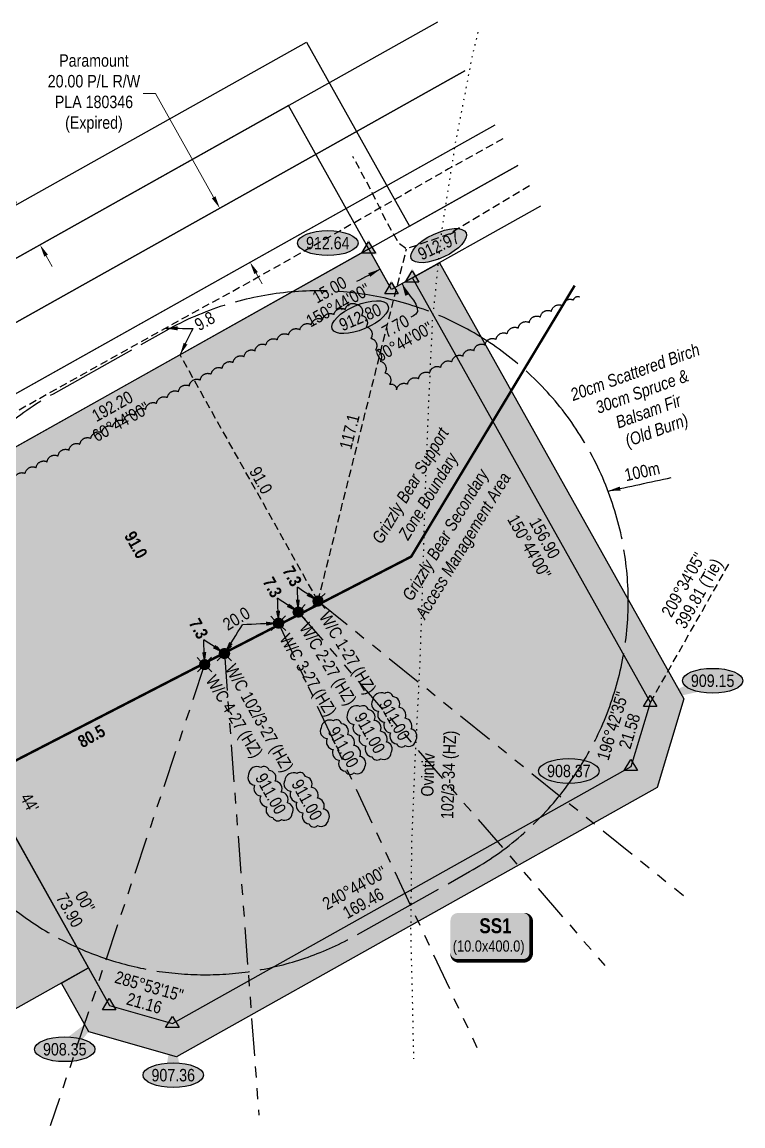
# Model space of a CAD drawing. Extents: x 389163 to 396064, y 6056248 to 6063668.
# Drawn here: x 389826 to 390407, y 6060738 to 6061627 of the extents above; entities that cross this region are included whole.
import ezdxf
from ezdxf.enums import TextEntityAlignment as Align

# ---------------------------------------------------------------- set-up
doc = ezdxf.new("R2010")
doc.units = 0
doc.header["$LTSCALE"] = 5
doc.header["$PDMODE"] = 35
doc.header["$PDSIZE"] = 0.5
for name, pattern in [('0', [1, 1, 0]), ('DASHDOT2', [12.7, 6.35, -3.175, 0, -3.175]), ('foc-BUFFER', [16.75, 15, -1.75]), ('foc-DOT', [1, 0.2, -0.8]), ('foc-DRILLPATH', [14.75, 6, -1.75, 1.75, -1.75, 1.75, -1.75]), ('foc-TIELINE', [1.875, 1.25, -0.625]), ('UG_PIPE', [1.875, 1.25, -0.625])]:
    doc.linetypes.add(name, pattern=pattern)
doc.layers.get('Defpoints').update_dxf_attribs({"color": 9})
for name, color, linetype in [('AS-DRILL', 8, 'foc-DOT'), ('AS-DRILL-T', 8, 'Continuous'), ('AS-PIPE-UG', 44, 'UG_PIPE'), ('AS-UNDERLAY-H', 141, 'Continuous'), ('AS-WILDLIFE', 131, 'DASHDOT2'), ('AUX-BUFFER', 7, 'foc-BUFFER'), ('F-RW', 190, 'Continuous'), ('L-BD', 7, 'Continuous'), ('L-BD1', 253, 'Continuous'), ('L-MON', 1, 'Continuous'), ('L-TIE', 7, 'foc-TIELINE'), ('P-ELEVATION', 7, 'Continuous'), ('P-PDRILLPATH', 12, 'foc-DRILLPATH'), ('P-PROPOSED', 10, 'Continuous'), ('P-PROPOSED-H', 21, 'Continuous'), ('P-TEMP-BLOCKS', 250, 'Continuous'), ('P-TEMP-BLUE', 146, 'Continuous'), ('P-TXT', 4, 'Continuous'), ('T-BUSH', 110, '0'), ('T-BUSH-T', 110, 'Continuous'), ('T-TIE', 201, 'foc-TIELINE')]:
    doc.layers.add(name, color=color, linetype=linetype)
doc.layers.add('F-RW-T', color=190, linetype='Continuous', lineweight=9)
doc.layers.add('T-TIE-T', color=201, linetype='Continuous', lineweight=18)
doc.layers.add('P-TEMP-BLUE-H', color=7, linetype='Continuous', true_color=0x99e6ff)
doc.styles.add('240', font='ARIALN.TTF', dxfattribs={"height": 30})
doc.styles.add('80', font='ARIALN.TTF', dxfattribs={"height": 10})
doc.styles.add('80CG', font='ARIALN.TTF', dxfattribs={"height": 10})
doc.styles.add('80L', font='ARIALN.TTF', dxfattribs={"height": 10})
doc.styles.add('BOLD', font='ARIALNB.TTF')
doc.styles.add('MtXpl_Arial_Narrow', font='ARIALNI.TTF')
doc.dimstyles.new('CG2011', dxfattribs={"dimscale": 5, "dimtxt": 9, "dimasz": 2, "dimexe": 0.2, "dimexo": 0.0625, "dimgap": 0.5, "dimtad": 0, "dimtih": 1, "dimtoh": 1, "dimzin": 0, "dimdsep": 46, "dimtxsty": '80CG', "dimcen": 0.1, "dimse1": 1, "dimse2": 1, "dimclrd": 256, "dimclrt": 256, "dimaunit": 1, "dimadec": 4, "dimazin": 0, "dimtfac": 0.06, "dimtofl": 0, "dimtmove": 0, "dimatfit": 1, "dimfxl": 0.2, "dimtolj": 1, "dimtzin": 0, "dimlwd": -1, "dimarcsym": 0})
doc.dimstyles.new('Compass 5 000', dxfattribs={"dimscale": 5, "dimtxt": 9, "dimasz": 2, "dimexe": 0.2, "dimexo": 0.0625, "dimgap": 0.5, "dimtad": 0, "dimtih": 1, "dimtoh": 1, "dimzin": 0, "dimdsep": 46, "dimtxsty": '80CG', "dimcen": 0.1, "dimse1": 1, "dimse2": 1, "dimclrd": 256, "dimclrt": 256, "dimaunit": 1, "dimadec": 4, "dimazin": 0, "dimtfac": 0.06, "dimtofl": 0, "dimtmove": 0, "dimatfit": 1, "dimfxl": 0.2, "dimtolj": 1, "dimtzin": 0, "dimlwd": -1, "dimarcsym": 0})

# ---------------------------------------------------------------- blocks, each defined once
blk = doc.blocks.new('TRIA')
blk.add_hatch(color=255).paths.add_polyline_path([(-0.0414550714867801, 1.521379340009161), (-1.474693147280959, -0.867350786313807), (1.391783004306489, -0.867350786313807)])
blk = doc.blocks.new('TRIAA')
blk.add_blockref('TRIA', (0, 0))
blk = doc.blocks.new('TRIB')
at = {"color": 1}
blk.add_lwpolyline([(-1.121455071486707, -0.6673507863138184), (-0.0414550714867801, 1.132649213686192), (1.038544928513147, -0.6673507863138184)], close=True, dxfattribs=at)
blk = doc.blocks.new('TRIBB')
blk.add_blockref('TRIB', (0, 0))
blk = doc.blocks.new('TRICC')
for name in ['TRIAA', 'TRIBB']:
    blk.add_blockref(name, (0, 0))
blk = doc.blocks.new('plspike')
blk.add_blockref('TRICC', (0, 0))
blk = doc.blocks.new('WC')
at = {"layer": 'L-MON'}
h = blk.add_hatch(color=255, dxfattribs=at)
h.dxf.hatch_style = 1
edge = h.paths.add_edge_path()
edge.add_arc((1e-16, -3.47e-14), 0.9, 0, 360)
at = {"layer": 'L-MON', "color": 240, "flags": 128}
for points in [[(-0.6221317521915455, 0.5029434191984639), (-1.231742929986921, 1.120400313844549)], [(0.5200624085104745, 0.6078939802747209), (1.126191209577769, 1.206321004927269)], [(-1.178786742863962, -1.184577638598091), (-0.5588098224687501, -0.5724784557627332)], [(1.15915571353878, -1.184577638598091), (0.5567817565693919, -0.5744511080601575)]]:
    blk.add_lwpolyline(points, dxfattribs=at)
at = {"layer": 'L-MON', "color": 240}
for radius in [0.8, 0.3730220647719884]:
    blk.add_circle((1e-16, -3.47e-14), radius, dxfattribs=at)
blk = doc.blocks.new('*U447')
at = {"true_color": 0x99e6ff}
h = blk.add_hatch(color=141, dxfattribs=at)
edge = h.paths.add_edge_path()
edge.add_line((-26.49999999999999, -20), (26.49999999999999, -20))
edge.add_arc((26.49999999999999, -14), 6, 270, 360)
edge.add_line((32.49999999999999, -14), (32.49999999999999, 12.5))
edge.add_arc((26.49999999999999, 12.5), 6, 0, 90)
edge.add_line((26.49999999999999, 18.5), (-26.49999999999999, 18.5))
edge.add_arc((-26.49999999999999, 12.5), 6, 90, 180)
edge.add_line((-32.49999999999999, 12.5), (-32.49999999999999, -14))
edge.add_arc((-26.49999999999999, -14), 6, 180, 270)
at = {"color": 250, "flags": 128}
blk.add_lwpolyline([(-26.49999999999999, -20, 3, 3, 0), (26.49999999999999, -20, 3, 3, 0.414213562373095), (32.49999999999999, -14, 3, 3, 0), (32.49999999999999, 12.5, 3, 0, 0.414213562373095), (26.49999999999999, 18.5, 0, 0, 0), (-26.49999999999999, 18.5, 0, 0, 0.414213562373095), (-32.49999999999999, 12.5, 0, 0, 0), (-32.49999999999999, -14, 0, 3, 0.414213562373095)], format="xyseb", close=True, dxfattribs=at)
at = {"flags": 128}
blk.add_lwpolyline([(-12.51906943803681, -5.141668316791115, 0, 7.5, 0), (-3.398394867633905e-15, 0, 0, 0, 0)], format="xyseb", dxfattribs=at)
at = {"color": 250}
for tag, p, height, style in [('TEMP_AREA_W1_001', (-9.212824010914055, 2.244292974654144), 12, 'BOLD'), ('ENTER_TEXT_001', (-30.65893587994544, -12.62358668049049), 9, '80')]:
    blk.add_attdef(tag, p, '', height=height, dxfattribs=dict(at, style=style))
blk = doc.blocks.new('*U466')
at = {"layer": 'P-ELEVATION'}
h = blk.add_hatch(color=111, dxfattribs=at)
h.dxf.hatch_style = 1
edge = h.paths.add_edge_path()
edge.add_ellipse((0, 0), major_axis=(-24.375, 0), ratio=0.4102564102564102, start_angle=0, end_angle=360)
at = {"layer": 'P-ELEVATION', "color": 7, "flags": 128}
blk.add_lwpolyline([(0, 0, 12.5, 0, 0), (36.09074261531896, 35.22924978616403, 0, 0, 0)], format="xyseb", dxfattribs=at)
at = {"layer": 'P-ELEVATION', "color": 7}
blk.add_ellipse((0, 0), major_axis=(-24.375, 0), ratio=0.4102564102564102, dxfattribs=at)
at = {"layer": 'P-ELEVATION', "style": '80'}
blk.add_attdef('ELEVATION', text='', height=10, dxfattribs=at).set_placement((0, 0), align=Align.MIDDLE_CENTER)
blk = doc.blocks.new('*U545')
at = {"layer": 'P-ELEVATION'}
h = blk.add_hatch(color=111, dxfattribs=at)
h.dxf.hatch_style = 1
edge = h.paths.add_edge_path()
edge.add_arc((-17.35, -4.498962302481988), 6.103872947518012, 215.000000049745, 324.9999999502549)
edge.add_arc((-7.350000000000001, -4.498962302481988), 6.103872947518012, 215.000000049745, 324.9999999502549)
edge.add_arc((2.649999999999997, -4.49896230248199), 6.103872947518009, 215.000000049745, 324.9999999502549)
edge.add_arc((12.65, -4.498962302481988), 6.103872947518014, 215.000000049745, 324.9999999502549)
edge.add_arc((18.14445002031546, -3.704512282166537), 4.323851935097695, 263.4336304121956, 373.4336303127054)
edge.add_arc((18.84896230248199, 2.299999999999989), 6.103872947518012, 305.0000000497451, 414.999999950255)
edge.add_arc((17.45492736117374, 4.39403494130825), 5.692659225855938, 30.69553108923699, 140.6955309897469)
edge.add_arc((8.050000000000013, 4.498962302481985), 6.103872947518018, 35.00000004974505, 144.9999999502549)
edge.add_arc((-1.949999999999989, 4.498962302481991), 6.103872947518007, 35.00000004974505, 144.9999999502549)
edge.add_arc((-11.94999999999999, 4.498962302481985), 6.103872947518018, 35.00000004974505, 144.9999999502549)
edge.add_arc((-18.03952265914172, 3.809439643340282), 4.329879412592375, 75.42607878984404, 185.4260786903539)
edge.add_arc((-18.35881702482946, -2.29999999999999), 6.958415160170545, 125.000000049745, 234.9999999502549)
at = {"color": 240, "flags": 128}
blk.add_lwpolyline([(-22.35, -8, 0.52056705), (-12.35, -8, 0.52056705), (-2.350000000000001, -8, 0.52056705), (7.649999999999995, -8, 0.52056705), (17.65, -8, 0.52056705), (22.35, -2.70000000000001, 0.52056705), (22.35, 7.29999999999999, 0.52056705), (13.05000000000002, 8, 0.52056705), (3.050000000000008, 8, 0.52056705), (-6.949999999999985, 8, 0.52056705), (-16.95, 8, 0.52056705), (-22.35, 3.40000000000002, 0.52056705)], format="xyb", close=True, dxfattribs=at)
at = {"layer": 'P-ELEVATION', "color": 240, "flags": 128}
blk.add_lwpolyline([(0, 0, 12.5, 0, 0), (-11.05051911358714, -5.526311665869798, 0, 0, 0)], format="xyseb", dxfattribs=at)
at = {"layer": 'P-ELEVATION', "color": 240, "style": '80'}
blk.add_attdef('ELEVATION', text='', height=10, dxfattribs=at).set_placement((0, 0), align=Align.MIDDLE_CENTER)
blk = doc.blocks.new('*U465')
at = {"layer": 'P-ELEVATION'}
h = blk.add_hatch(color=111, dxfattribs=at)
h.dxf.hatch_style = 1
edge = h.paths.add_edge_path()
edge.add_ellipse((0, 0), major_axis=(-24.375, 0), ratio=0.4102564102564102, start_angle=0, end_angle=360)
at = {"layer": 'P-ELEVATION', "color": 7, "flags": 128}
blk.add_lwpolyline([(0, 0, 12.5, 0, 0), (50.20938082572502, 3.625095036390577, 0, 0, 0)], format="xyseb", dxfattribs=at)
at = {"layer": 'P-ELEVATION', "color": 7}
blk.add_ellipse((0, 0), major_axis=(-24.375, 0), ratio=0.4102564102564102, dxfattribs=at)
at = {"layer": 'P-ELEVATION', "style": '80'}
blk.add_attdef('ELEVATION', text='', height=10, dxfattribs=at).set_placement((0, 0), align=Align.MIDDLE_CENTER)
blk = doc.blocks.new('*U464')
at = {"layer": 'P-ELEVATION'}
h = blk.add_hatch(color=111, dxfattribs=at)
h.dxf.hatch_style = 1
edge = h.paths.add_edge_path()
edge.add_ellipse((0, 0), major_axis=(-24.375, 0), ratio=0.4102564102564102, start_angle=0, end_angle=360)
at = {"layer": 'P-ELEVATION', "color": 7, "flags": 128}
blk.add_lwpolyline([(0, 0, 12.5, 0, 0), (-50.22722989515205, -17.50496038836673, 0, 0, 0)], format="xyseb", dxfattribs=at)
at = {"layer": 'P-ELEVATION', "color": 7}
blk.add_ellipse((0, 0), major_axis=(-24.375, 0), ratio=0.4102564102564102, dxfattribs=at)
at = {"layer": 'P-ELEVATION', "style": '80'}
blk.add_attdef('ELEVATION', text='', height=10, dxfattribs=at).set_placement((0, 0), align=Align.MIDDLE_CENTER)
blk = doc.blocks.new('we')
at = {"layer": 'P-ELEVATION'}
h = blk.add_hatch(color=111, dxfattribs=at)
h.dxf.hatch_style = 1
edge = h.paths.add_edge_path()
edge.add_ellipse((0, 0), major_axis=(-24.375, 0), ratio=0.4102564102564102, start_angle=0, end_angle=360)
at = {"layer": 'P-ELEVATION', "color": 7, "flags": 128}
blk.add_lwpolyline([(0, 0, 12.5, 0, 0), (-12.42052458118451, -6.430406050246802, 0, 0, 0)], format="xyseb", dxfattribs=at)
at = {"layer": 'P-ELEVATION', "color": 7}
blk.add_ellipse((0, 0), major_axis=(-24.375, 0), ratio=0.4102564102564102, dxfattribs=at)
at = {"layer": 'P-ELEVATION', "style": '80'}
blk.add_attdef('ELEVATION', text='', height=10, dxfattribs=at).set_placement((0, 0), align=Align.MIDDLE_CENTER)
blk = doc.blocks.new('*U467')
at = {"layer": 'P-ELEVATION'}
h = blk.add_hatch(color=111, dxfattribs=at)
h.dxf.hatch_style = 1
edge = h.paths.add_edge_path()
edge.add_ellipse((0, 0), major_axis=(-24.375, 0), ratio=0.4102564102564102, start_angle=0, end_angle=360)
at = {"layer": 'P-ELEVATION', "color": 7, "flags": 128}
blk.add_lwpolyline([(0, 0, 12.5, 0, 0), (8.229988656746759, -0.09202364382172662, 0, 0, 0)], format="xyseb", dxfattribs=at)
at = {"layer": 'P-ELEVATION', "color": 7}
blk.add_ellipse((0, 0), major_axis=(-24.375, 0), ratio=0.4102564102564102, dxfattribs=at)
at = {"layer": 'P-ELEVATION', "style": '80'}
blk.add_attdef('ELEVATION', text='', height=10, dxfattribs=at).set_placement((0, 0), align=Align.MIDDLE_CENTER)
blk = doc.blocks.new('*U463')
at = {"layer": 'P-ELEVATION'}
h = blk.add_hatch(color=111, dxfattribs=at)
h.dxf.hatch_style = 1
edge = h.paths.add_edge_path()
edge.add_ellipse((0, 0), major_axis=(-24.375, 0), ratio=0.4102564102564102, start_angle=0, end_angle=360)
at = {"layer": 'P-ELEVATION', "color": 7, "flags": 128}
blk.add_lwpolyline([(0, 0, 12.5, 0, 0), (-0.5153993456278887, 41.63365541915163, 0, 0, 0)], format="xyseb", dxfattribs=at)
at = {"layer": 'P-ELEVATION', "color": 7}
blk.add_ellipse((0, 0), major_axis=(-24.375, 0), ratio=0.4102564102564102, dxfattribs=at)
at = {"layer": 'P-ELEVATION', "style": '80'}
blk.add_attdef('ELEVATION', text='', height=10, dxfattribs=at).set_placement((0, 0), align=Align.MIDDLE_CENTER)
blk = doc.blocks.new('*D459')
at = {"layer": 'Defpoints', "color": 0, "transparency": 16777216}
for p in [(389822.5091098044, 6061480.471845447), (389728.0782333529, 6061427.550548719), (389746.4041532157, 6061394.850430215)]:
    blk.add_point(p, dxfattribs=at)
at = {"layer": 'F-RW-T', "transparency": 16777216}
for p, q in [((389811.3633846184, 6061500.359880379), (389801.363384618, 6061500.35988038)), ((389817.6202629334, 6061489.195329629), (389811.3633846184, 6061500.359880379)), ((389845.7238765387, 6061439.048242761), (389850.6127234097, 6061430.324758579))]:
    blk.add_line(p, q, dxfattribs=at)
for points in [[(389819.0741769634, 6061490.010137441), (389816.166348903, 6061488.380521817), (389822.5091098044, 6061480.471845447)], [(389847.1777905687, 6061439.863050573), (389844.2699625082, 6061438.233434949), (389840.8350296672, 6061447.771726943)]]:
    blk.add_solid(points, dxfattribs=at)
at = {"layer": 'F-RW-T', "transparency": 16777216, "insert": (389762.280847101, 6061500.359880379), "char_height": 10, "attachment_point": 5, "style": '80CG'}
blk.add_mtext('\\A1;Ovintiv\\P15.00 P/L R/W\\PPLA 220196', dxfattribs=at)
blk = doc.blocks.new('*D461')
at = {"layer": 'Defpoints', "color": 0, "transparency": 16777216}
for p in [(389985.620848624, 6061477.348647539), (389908.6286052866, 6061434.200373282), (389933.0631651026, 6061390.600215277)]:
    blk.add_point(p, dxfattribs=at)
at = {"layer": 'F-RW-T', "transparency": 16777216}
for p, q in [((389933.8123769541, 6061569.793838602), (389923.8123769541, 6061569.793838603)), ((389980.7320017526, 6061486.07213172), (389933.8123769541, 6061569.793838602)), ((390014.944255312, 6061425.025005352), (390019.833102183, 6061416.30152117))]:
    blk.add_line(p, q, dxfattribs=at)
for points in [[(389982.185915783, 6061486.886939532), (389979.2780877226, 6061485.257323909), (389985.620848624, 6061477.348647539)], [(390016.3981693424, 6061425.839813164), (390013.490341282, 6061424.21019754), (390010.0554084405, 6061433.748489534)]]:
    blk.add_solid(points, dxfattribs=at)
at = {"layer": 'F-RW-T', "transparency": 16777216, "insert": (389884.2762241578, 6061569.793838602), "char_height": 10, "attachment_point": 5, "style": '80CG'}
blk.add_mtext('\\A1;Paramount\\P20.00 P/L R/W\\PPLA 180346\\P(Expired)', dxfattribs=at)

msp = doc.modelspace()

# ---------------------------------------------------------------- hatches: boundary and pattern name
at = {"layer": 'AS-UNDERLAY-H'}
h = msp.add_hatch(color=21, dxfattribs=at)
h.dxf.hatch_style = 1
h.paths.add_polyline_path([(390147.7919693641, 6061199.523408871), (390152.8375391193, 6061199.523408871), (390150.6246804654, 6061141.649242966), (390145.5791107105, 6061141.649242966)])
h = msp.add_hatch(color=21, dxfattribs=at)
h.dxf.hatch_style = 1
h.paths.add_polyline_path([(390052.7027170451, 6061143.477475863), (390056.1493410052, 6061146.270141008), (390065.8371166246, 6061136.123451842), (390062.0179088709, 6061133.237689123)])
h = msp.add_hatch(color=21, dxfattribs=at)
h.dxf.hatch_style = 1
h.paths.add_polyline_path([(390073.004528787, 6061064.495413461), (390067.5924015364, 6061064.140762351), (390035.1173410863, 6061133.558577103), (390040.4276899548, 6061135.141308801)])
h = msp.add_hatch(color=21, dxfattribs=at)
h.dxf.hatch_style = 1
h.paths.add_polyline_path([(390088.3798390529, 6061104.548482597), (390090.8949139814, 6061108.551299711), (390108.8864546312, 6061086.187104858), (390104.6946332347, 6061083.301356715)])
h = msp.add_hatch(color=21, dxfattribs=at)
h.dxf.hatch_style = 1
h.paths.add_polyline_path([(389989.7865520615, 6061091.957325296), (389993.1089422618, 6061091.957325296), (389995.4691869456, 6061060.900161407), (389992.1467967448, 6061060.900161407)])
h = msp.add_hatch(color=21, dxfattribs=at)
h.dxf.hatch_style = 1
h.paths.add_polyline_path([(390179.9399416716, 6061005.634470413), (390177.2638946647, 6060999.988858119), (390147.3148728571, 6061034.192723627), (390150.1046392021, 6061038.002812334)])
at = {"layer": 'P-PROPOSED-H'}
h = msp.add_hatch(color=256, dxfattribs=at)
h.dxf.hatch_style = 1
h.paths.add_polyline_path([(390124.1366788144, 6061411.74153689), (390105.8107589509, 6061444.441655396), (389686.809927175, 6061209.623678654), (389896.8249687983, 6060834.880320617), (389947.6483598037, 6060820.392553602), (390317.1353054226, 6061027.461777342), (390332.6062228162, 6061079.102442862), (390140.9171010536, 6061421.145682395)])
at = {"layer": 'P-TEMP-BLUE-H'}
h = msp.add_hatch(color=256, dxfattribs=at)
h.dxf.hatch_style = 1
h.paths.add_polyline_path([(390140.9171010536, 6061421.145682395), (390162.7171800568, 6061433.362962317), (390359.5852953892, 6061082.078511154), (390338.1725891331, 6061010.604637089), (389950.7960335094, 6060793.509652751), (389880.0632226624, 6060813.672819016), (389858.0428707245, 6060852.965150517), (389879.8429497282, 6060865.182430428), (389896.8249687983, 6060834.880320617), (389947.6483598037, 6060820.392553602), (390317.1353054226, 6061027.461777342), (390332.6062228162, 6061079.102442862)])
h = msp.add_hatch(color=256, dxfattribs=at)
h.dxf.hatch_style = 1
h.paths.add_polyline_path([(389806.5392702777, 6060995.982904447), (389879.8429497282, 6060865.182430428), (389814.442712719, 6060828.530590681), (389741.1390332681, 6060959.331064722)])

# ---------------------------------------------------------------- linework, layer by layer
at = {"layer": 'AS-DRILL', "flags": 128}
msp.add_lwpolyline([(390193.5568944817, 6061619.086315505), (390188.5838067679, 6061597.701649357), (390175.1288008413, 6061528.226729927), (390164.0329128669, 6061456.995446969), (390156.892426904, 6061386.99516614), (390153.6965044381, 6061316.726372056), (390150.9153612352, 6061246.022727242), (390148.9799159194, 6061176.173908291), (390146.5998933745, 6061105.510524022), (390142.9744394755, 6061036.10191304), (390140.181550054, 6060965.948483693), (390139.4039794007, 6060895.372147745), (390141.0734459162, 6060825.687610839), (390141.7355324708, 6060791.813669049)], dxfattribs=at)
at = {"layer": 'AS-PIPE-UG', "flags": 128}
for points in [[(390213.8177279788, 6061533.22004007), (390170.0135611792, 6061508.976655176), (390126.4310611799, 6061484.139155199), (390075.7935611793, 6061455.16415519), (390001.7510611797, 6061413.3791552), (389957.9335611792, 6061389.5791552), (389876.6660611799, 6061344.219155198), (389804.6235611798, 6061303.726655178), (389747.6735611784, 6061271.901655198), (389700.3760611793, 6061245.916655174), (389637.43856118, 6061210.301655198), (389568.3135611798, 6061171.049155198), (389544.6960611799, 6061158.161655178), (389517.4585611772, 6061142.576655177), (389493.6835611784, 6061129.651655177), (389466.8735611798, 6061113.209155199), (389436.6685611792, 6061093.78165519), (389427.9910611772, 6061082.551655175), (389426.2135611797, 6061078.684155178), (389423.9460611794, 6061066.84665517), (389422.9810611792, 6061044.919155199), (389421.5835611785, 6061024.961655189), (389421.3611459192, 6061021.314541838)], [(390235.1281166642, 6061495.194541724), (390170.2560611799, 6061456.24915519), (390136.1360611797, 6061444.476655176), (390130.1360611799, 6061448.729155174), (390120.3935611799, 6061465.721655188), (390107.8360611793, 6061491.246655198), (390092.8785611799, 6061518.939155189)]]:
    msp.add_lwpolyline(points, dxfattribs=at)
at = {"layer": 'AS-WILDLIFE', "const_width": 1.99920844000003, "flags": 128}
msp.add_lwpolyline([(389248.71618272, 6061064.925900182), (389342.3163609044, 6060992.863221345), (389398.7644542146, 6060922.330208177), (389424.0319136516, 6060906.171523853), (389465.2478437854, 6060892.992494531), (389621.510282782, 6060929.329413647), (390139.8898198894, 6061196.557077622), (390271.6043178187, 6061414.965822844)], dxfattribs=at)
at = {"layer": 'AUX-BUFFER', "color": 251, "linetype": 'foc-BUFFER', "flags": 128}
msp.add_lwpolyline([(389789.8212560883, 6060940.119919621, 0.3470998062981072), (390095.6506094329, 6060891.591272983), (390186.9929404536, 6060942.781675816, 1), (389942.6473422189, 6061378.78325583), (389851.305011197, 6061327.592853007, 0.4165334699515195), (389756.4507321658, 6060985.697815185, 0.4165334699515195)], format="xyb", dxfattribs=at)
at = {"layer": 'F-RW', "flags": 128}
for points in [[(390161.1135978976, 6061627.263412094), (389329.4775194655, 6061161.194883136), (389248.82720352, 6061161.287830303)], [(389248.7753785374, 6061116.305670238), (389341.1985611791, 6061116.199155199), (390183.1047017328, 6061588.023269875)]]:
    msp.add_lwpolyline(points, dxfattribs=at)
at = {"layer": 'F-RW'}
for points in [[(389248.8703910057, 6061198.772963675), (389319.7099847063, 6061198.691323085), (390055.4333740787, 6061611.008112458), (390138.510877457, 6061462.767575257), (390225.8651814135, 6061511.722993373)], [(390183.104701734, 6061588.023269879), (389341.1985611791, 6061116.199155199), (389248.7753785374, 6061116.305670238)], [(390244.1911012743, 6061479.022874864), (390124.1366788145, 6061411.74153689), (390041.059175436, 6061559.982074102), (389329.4775194655, 6061161.194883136), (389248.8272035114, 6061161.287824032)], [(389248.7177952233, 6061066.325492427), (389354.22194086, 6061066.203901928), (390207.5392615509, 6061544.423111881)], [(389388.4159059677, 6060779.455662972), (389406.4407476053, 6061095.468556351), (390207.539261553, 6061544.423111877)], [(390225.8651814175, 6061511.722993371), (389455.6233892934, 6061080.061274595), (389438.3402823712, 6060776.608060865)]]:
    msp.add_lwpolyline(points, dxfattribs=at)
at = {"layer": 'L-TIE', "flags": 128}
msp.add_lwpolyline([(390332.6062228162, 6061079.102442862), (390396.6601755126, 6061192.002617211)], dxfattribs=at)
at = {"layer": 'P-PDRILLPATH', "flags": 128}
for points in [[(390064.8201413364, 6061160.782465892), (390359.3251410527, 6060923.475920539)], [(390048.9060836646, 6061151.863851557), (390295.9611323716, 6060867.147752934)], [(390032.9920259883, 6061142.945237226), (390192.8498910803, 6060801.093119754)], [(389989.391867983, 6061118.510677408), (390017.1459114039, 6060746.66620978)], [(389973.4778103149, 6061109.592063007), (389849.0635007636, 6060737.877087492)]]:
    msp.add_lwpolyline(points, dxfattribs=at)
at = {"layer": 'P-PROPOSED', "flags": 128}
msp.add_lwpolyline([(390124.1366788144, 6061411.74153689), (390105.8107589509, 6061444.441655396), (389686.809927175, 6061209.623678654), (389896.8249687983, 6060834.880320617), (389947.6483598037, 6060820.392553602), (390317.1353054226, 6061027.461777342), (390332.6062228162, 6061079.102442862), (390140.9171010536, 6061421.145682395)], close=True, dxfattribs=at)
at = {"layer": 'P-TEMP-BLUE'}
for points in [[(390140.9171010536, 6061421.145682395), (390162.7171800568, 6061433.362962317), (390359.5852953892, 6061082.078511154), (390338.1725891331, 6061010.604637089), (389950.7960335094, 6060793.509652751), (389880.0632226624, 6060813.672819016), (389858.0428707245, 6060852.965150517), (389879.8429497282, 6060865.182430428), (389896.8249687983, 6060834.880320617), (389947.6483598037, 6060820.392553602), (390317.1353054226, 6061027.461777342), (390332.6062228162, 6061079.102442862)], [(389806.5392702777, 6060995.982904447), (389879.8429497282, 6060865.182430428), (389814.442712719, 6060828.530590681), (389741.1390332681, 6060959.331064722)]]:
    msp.add_lwpolyline(points, close=True, dxfattribs=at)
at = {"layer": 'T-BUSH', "flags": 128}
msp.add_lwpolyline([(389601.7223236352, 6060816.31387863, -0.52056705), (389596.6278586204, 6060824.914302218, -0.52056705), (389591.5333936049, 6060833.514725804, -0.52056705), (389586.438928588, 6060842.115149369, -0.52056705), (389581.3444635733, 6060850.715572977, -0.52056705), (389576.2499985578, 6060859.315996564, -0.52056705), (389571.155533543, 6060867.916420151, -0.52056705), (389566.0610685275, 6060876.516843715, -0.52056705), (389560.966603511, 6060885.117267324, -0.52056705), (389555.872138496, 6060893.717690911, -0.52056705), (389550.7776734811, 6060902.318114498, -0.52056705), (389545.6832084656, 6060910.918538062, -0.52056705), (389540.5887434487, 6060919.518961671, -0.52056705), (389535.4942784347, 6060928.119385257, -0.52056705), (389530.3998134186, 6060936.719808844, -0.52056705), (389525.3053484038, 6060945.320232408, -0.52056705), (389520.2108833882, 6060953.920656017, -0.52056705), (389522.0347568096, 6060961.017337909, -0.52056705), (389530.239619486, 6060966.727074167, -0.52056705), (389538.4444821636, 6060972.436810446, -0.52056705), (389546.6785156791, 6060978.104303796, -0.52056705), (389554.9244020825, 6060983.754632724, -0.52056705), (389563.1702884845, 6060989.404961673, -0.52056705), (389571.4161748865, 6060995.055290611, -0.52056705), (389579.6620612878, 6061000.705619527, -0.52056705), (389587.9079476898, 6061006.355948487, -0.52056705), (389596.1538340923, 6061012.006277416, -0.52056705), (389604.3997204928, 6061017.656606364, -0.52056705), (389612.6456068962, 6061023.306935302, -0.52056705), (389620.8914932982, 6061028.957264218, -0.52056705), (389629.1373797001, 6061034.607593178, -0.52056705), (389637.3832661021, 6061040.257922107, -0.52056705), (389645.6291525034, 6061045.908251056, -0.52056705), (389653.875038906, 6061051.558579993, -0.52056705), (389662.1209253066, 6061057.208908909, -0.52056705), (389670.3668117085, 6061062.859237869, -0.52056705), (389678.6126981119, 6061068.509566798, -0.52056705), (389686.8585845139, 6061074.159895746, -0.52056705), (389695.1044709159, 6061079.810224685, -0.52056705), (389703.3503573172, 6061085.4605536, -0.52056705), (389711.5962437192, 6061091.110882561, -0.52056705), (389719.8421301203, 6061096.761211489, -0.52056705), (389728.0880165223, 6061102.411540437, -0.52056705), (389736.3339029257, 6061108.061869375, -0.52056705), (389744.5797893276, 6061113.712198291, -0.52056705), (389752.8256757295, 6061119.362527251, -0.52056705), (389761.0715621309, 6061125.012856181, -0.52056705), (389767.4049556354, 6061131.135187387, -0.52056705), (389762.7347828182, 6061139.97319313, -0.52056705), (389758.064610001, 6061148.811198884, -0.52056705), (389753.3944371824, 6061157.649204628, -0.52056705), (389748.7242643652, 6061166.487210371, -0.52056705), (389744.054091548, 6061175.325216115, -0.52056705), (389739.3839187308, 6061184.163221858, -0.52056705), (389734.713745915, 6061193.001227601, -0.52056705), (389730.0435730978, 6061201.839233344, -0.52056705), (389733.8403034235, 6061208.525111442, -0.52056705), (389742.1638845538, 6061214.060349192, -0.52056705), (389750.4874656863, 6061219.595586939, -0.52056705), (389758.8110468187, 6061225.130824653, -0.52056705), (389767.1603162117, 6061230.623060492, -0.52056705), (389775.9795796465, 6061235.328530955, -0.52056705), (389784.7988430799, 6061240.034001392, -0.52056705), (389793.6181065133, 6061244.739471855, -0.52056705), (389802.437369946, 6061249.444942315, -0.52056705), (389811.25663338, 6061254.150412755, -0.52056705), (389820.0758968128, 6061258.855883216, -0.52056705), (389828.8951602454, 6061263.561353656, -0.52056705), (389837.7144236802, 6061268.266824115, -0.52056705), (389846.5336871136, 6061272.972294565, -0.52056705), (389855.3529505469, 6061277.677765016, -0.52056705), (389864.1722139797, 6061282.383235466, -0.52056705), (389872.9914774123, 6061287.088705916, -0.52056705), (389881.8107408471, 6061291.794176365, -0.52056705), (389890.630004279, 6061296.499646816, -0.52056705), (389899.4484216218, 6061301.206701935, -0.52056705), (389908.2649331727, 6061305.917326504, -0.52056705), (389917.0814447232, 6061310.627951041, -0.52056705), (389925.8979562749, 6061315.338575621, -0.52056705), (389934.7144678244, 6061320.049200181, -0.52056705), (389943.5309793763, 6061324.75982474, -0.52056705), (389952.347490928, 6061329.470449299, -0.52056705), (389961.1640024789, 6061334.181073847, -0.52056705), (389969.9805140286, 6061338.891698416, -0.52056705), (389978.7970255804, 6061343.602322953, -0.52056705), (389987.613537132, 6061348.312947534, -0.52056705), (389996.4300486831, 6061353.023572093, -0.52056705), (390005.2465602341, 6061357.734196652, -0.52056705), (390014.0630717845, 6061362.444821211, -0.52056705), (390022.8795833362, 6061367.15544576, -0.52056705), (390031.9899540185, 6061371.265603036, -0.52056705), (390041.1191385462, 6061375.337316374, -0.52056705), (390050.2483230736, 6061379.409029713, -0.52056705), (390059.3775076033, 6061383.480743052, -0.52056705), (390068.506692131, 6061387.552456391, -0.52056705), (390077.6358766585, 6061391.62416973, -0.52056705), (390086.7650611882, 6061395.695883068, -0.52056705), (390095.8942457159, 6061399.767596385, -0.52056705), (390099.8578642659, 6061390.981916556, -0.52056705), (390103.6325474755, 6061381.725965682, -0.52056705), (390107.4072306848, 6061372.470014844, -0.52056705), (390111.181913893, 6061363.214063961, -0.52056705), (390114.9565971024, 6061353.958113123, -0.52056705), (390118.7312803111, 6061344.702162261, -0.52056705), (390122.5059635199, 6061335.4462114, -0.52056705), (390128.0761805492, 6061330.997814814, -0.52056705), (390136.9942295947, 6061335.513261731, -0.52056705), (390145.9122786416, 6061340.028708657, -0.52056705), (390154.8303276885, 6061344.544155569, -0.52056705), (390163.7483767368, 6061349.059602469, -0.52056705), (390172.6664257837, 6061353.575049409, -0.52056705), (390181.5844748307, 6061358.090496326, -0.52056705), (390190.5025238775, 6061362.605943243, -0.52056705), (390199.4205729244, 6061367.12139016, -0.52056705), (390208.3386219714, 6061371.636837077, -0.52056705), (390217.2566710176, 6061376.152283984, -0.52056705), (390226.1747200645, 6061380.667730901, -0.52056705), (390235.0927691114, 6061385.183177829, -0.52056705), (390244.0108181589, 6061389.698624738, -0.52056705), (390252.9288672058, 6061394.214071641, -0.52056705), (390261.8469162513, 6061398.72951858, -0.52056705), (390270.7649652982, 6061403.244965497, -0.52056705), (390275.749818531, 6061405.768930104, -0.52056705)], format="xyb", dxfattribs=at)
at = {"layer": 'T-TIE', "flags": 128}
for points in [[(390064.8201413364, 6061160.782465823), (390136.1360611797, 6061444.476655176)], [(390064.8201413364, 6061160.782465823), (389953.6428941734, 6061359.163184754)]]:
    msp.add_lwpolyline(points, dxfattribs=at)

# ---------------------------------------------------------------- block references
for name, p, xscale, yscale, zscale, rotation, values in [('we', (390162.0402786424, 6061447.14654546), 0.9996042200000003, 0.9996042200000003, 0.9996042200000003, 25.25547119893155, {'ELEVATION': '912.97'}), ('*U467', (390098.762762232, 6061389.511429294), 0.99960422, 0.99960422, 0.99960422, 22.98840392714289, {'ELEVATION': '912.80'}), ('*U545', (390126.504762687, 6061065.076429403), 0.99960422, 0.99960422, 0.99960422, 299.2673016255554, {'ELEVATION': '911.00'}), ('*U545', (390106.588030501, 6061054.576474418), 0.99960422, 0.99960422, 0.99960422, 299.2673016255554, {'ELEVATION': '911.00'}), ('*U545', (390085.179170077, 6061043.081419768), 0.99960422, 0.99960422, 0.99960422, 299.2673016255554, {'ELEVATION': '911.00'}), ('*U545', (390026.773803326, 6061005.612485613), 0.99960422, 0.99960422, 0.99960422, 299.2673016255554, {'ELEVATION': '911.00'}), ('*U545', (390055.9043610306, 6061000.627659601), 0.99960422, 0.99960422, 0.99960422, 299.2673016255554, {'ELEVATION': '911.00'})]:
    msp.add_blockref(name, p, dxfattribs=dict(xscale=xscale, yscale=yscale, zscale=zscale, rotation=rotation)).add_auto_attribs(values)
at = {"xscale": 0.99960422, "yscale": 0.99960422, "zscale": 0.99960422}
for name, p, values in [('we', (390072.6875156747, 6061449.222476424), {'ELEVATION': '912.64'}), ('*U464', (390382.8184121405, 6061096.567187453), {'ELEVATION': '909.15'}), ('*U465', (390266.9290522228, 6061023.867994889), {'ELEVATION': '908.37'}), ('*U466', (389860.747102558, 6060799.656348435), {'ELEVATION': '908.35'}), ('*U463', (389948.1612565407, 6060778.779477526), {'ELEVATION': '907.36'})]:
    msp.add_blockref(name, p, dxfattribs=at).add_auto_attribs(values)
at = {"layer": 'L-MON', "xscale": 4.99802110000006, "yscale": 4.99802110000006, "zscale": 4.99802110000006}
for name, p in [('plspike', (390105.8135611798, 6061444.436655191)), ('plspike', (390140.9235611798, 6061421.134155199)), ('plspike', (390124.1335611798, 6061411.744155176)), ('WC', (390064.8201413364, 6061160.782465823)), ('WC', (390048.9060836646, 6061151.863851498)), ('WC', (390032.9920259919, 6061142.945237144)), ('WC', (389989.3918679868, 6061118.510677338)), ('WC', (389973.4778103149, 6061109.592063007)), ('plspike', (390332.6110611791, 6061079.069155168)), ('plspike', (390317.1185611792, 6061027.491655174)), ('plspike', (389896.8235611799, 6060834.871655199)), ('plspike', (389947.6460611799, 6060820.396655156))]:
    msp.add_blockref(name, p, dxfattribs=at)
at = {"layer": 'P-TEMP-BLOCKS', "xscale": 0.99960422, "yscale": 0.99960422, "zscale": 0.99960422}
msp.add_blockref('*U447', (390204.046465822, 6060890.921865727), dxfattribs=at).add_auto_attribs({'TEMP_AREA_W1_001': 'SS1', 'ENTER_TEXT_001': '(10.0x400.0)'})

# ---------------------------------------------------------------- texts
at = {"layer": 'AS-DRILL-T', "insert": (390147.048848012, 6060985.259597534), "char_height": 9.996042199999733, "attachment_point": 1, "rotation": 87.98685028422075, "style": '80L'}
msp.add_mtext_dynamic_manual_height_columns('\\pi18.19764;Ovintiv  \\P\\pi0.66365;102/3-34 (HZ)', width=70.68592826265348, gutter_width=49.98021099999898, heights=[0], dxfattribs=at)
at = {"layer": 'AS-WILDLIFE', "insert": (390147.5813983367, 6061248.798075149), "char_height": 9.996060000000233, "attachment_point": 5, "rotation": 58.90732499414818, "style": '240', "bg_fill": 1, "box_fill_scale": 1, "bg_fill_color": 21, "bg_fill_transparency": 0}
msp.add_mtext_dynamic_manual_height_columns('{\\fArial Narrow|b0|i1|c0|p34;Grizzly Bear Support Zone Boundary}', width=106.2450260979561, gutter_width=44.98227000000093, heights=[0], dxfattribs=at)
at = {"layer": 'AS-WILDLIFE', "insert": (390128.2993114309, 6061159.205087307), "char_height": 9.99606000000023, "width": 134.0717115413396, "attachment_point": 1, "rotation": 58.90732499412311, "style": 'MtXpl_Arial_Narrow'}
msp.add_mtext('\\pi7.097;Grizzly Bear Secondary \\P\\pi0.04998;Access Management Area', dxfattribs=at)
at = {"layer": 'L-BD', "style": '80L'}
for s, p in [('209°34\'05"', (390359.1264442453, 6061173.956668498)), ('399.81 (Tie)', (390371.5157187642, 6061166.927609334))]:
    msp.add_text(s, height=9.99604220000011, rotation=60.43157579052073, dxfattribs=at).set_placement(p, align=Align.MIDDLE_CENTER)
at = {"layer": 'L-BD1', "style": '80L'}
for s, rotation, p in [('192.20', 29.26730162573985, (389899.0900593741, 6061317.704651773)), ('150°44\'00"', 299.2673016252081, (390235.0908288588, 6061204.544701656)), ('156.90', 299.2673016252081, (390247.5168738906, 6061211.508551185)), ('196°42\'35"', 73.32242138970037, (390302.1288152465, 6061060.095322294)), ('21.58', 73.32242138970037, (390315.7739845705, 6061056.007394993)), ("44'", 299.2673016251015, (389832.427385249, 6060998.349810402)), ('240°44\'00"', 29.26730162523225, (390094.228196702, 6060929.753946282)), ('169.46', 29.26730162523225, (390101.1920462498, 6060917.327901262)), ('73.90', 299.2673016252081, (389864.6763592673, 6060911.669448505)), ('00"', 299.2673016252081, (389877.1024042991, 6060918.633298052)), ('285°53\'15"', 344.0892152708375, (389928.7449181791, 6060850.467528412)), ('21.16', 344.0892152708375, (389924.8399658534, 6060836.768873635))]:
    msp.add_text(s, height=9.996042200000117, rotation=rotation, dxfattribs=at).set_placement(p, align=Align.MIDDLE_CENTER)
at = {"layer": 'L-BD1', "insert": (390046.455798835, 6061401.884019008), "char_height": 9.996042200000117, "width": 55.98506401763532, "attachment_point": 1, "rotation": 29.267301625904448, "line_spacing_factor": 0.8550000000004324, "style": '80L', "bg_fill": 1, "box_fill_scale": 1, "bg_fill_color": 21, "bg_fill_transparency": 0}
msp.add_mtext('\\pi14.55992;15.00\\P\\pi0.66365;150°44\'00" ', dxfattribs=at)
at = {"layer": 'L-BD1', "char_height": 9.996042200000117, "attachment_point": 2, "style": '80L', "bg_fill": 1, "box_fill_scale": 1.15, "bg_fill_color": 21, "bg_fill_transparency": 0}
for s, insert, width, rotation in [('7.70', (390124.8213698065, 6061386.625182301), 21.82396482118177, 29.267301623525814), ('60°44\'00"', (390131.7465561858, 6061374.177469524), 49.61650780017261, 29.26730162352582), ('60°44\'00"', (389903.553945232, 6061309.606954296), 49.61650780017261, 29.26730162573954)]:
    msp.add_mtext(s, dxfattribs=dict(at, insert=insert, width=width, rotation=rotation))
at = {"layer": 'P-TXT', "char_height": 9.992296583027127, "width": 21.82260319100591, "attachment_point": 2, "style": '80L'}
for s, insert, rotation in [('{\\fArial Narrow|b1|i0|c0|p34;91.0}', (389922.5492110768, 6061208.497594281), 299.2673016265904), ('{\\fArial Narrow|b1|i0|c0|p34;80.5}', (389879.7914032413, 6061056.265216949), 29.267301625781297)]:
    msp.add_mtext(s, dxfattribs=dict(at, insert=insert, rotation=rotation))
at = {"layer": 'P-TXT', "char_height": 9.996060000000226, "attachment_point": 1, "style": '80L'}
for s, width, insert, rotation in [('\\pi0.26818;{\\fArial Narrow|b1|i0|c0|p34;7.3}', 15.48271050450241, (390044.4106884113, 6061190.453297651), 299.2673016263625), ('\\pi0.26818;{\\fArial Narrow|b1|i0|c0|p34;7.3}', 15.48271050450241, (390028.4966307387, 6061181.534683316), 299.2673016263625), ('\\pi0.12839;W/C 1-27 (HZ)', 73.83624493833717, (390073.7327095558, 6061153.576647194), 301.24070009633544), ('\\pi0.26818;{\\fArial Narrow|b1|i0|c0|p34;7.3}', 15.48271050450241, (389968.9824150623, 6061148.18150916), 299.2673016263625), ('\\pi0.12839;W/C 2-27 (HZ)', 73.83624493833717, (390057.8186518841, 6061144.658032869), 301.24070009633544), ('\\pi0.12839;W/C 3-27 (HZ)', 73.8362449383372, (390041.9045942108, 6061135.739418534), 301.24070009633544), ('\\pi0.12839;W/C 102/3-27 (HZ)', 96.12623139127095, (389998.3044362051, 6061111.304858709), 299.2673016263625), ('\\pi0.12839;W/C 4-27 (HZ)', 73.83624493833717, (389982.390378535, 6061102.386244378), 301.24070009633544)]:
    msp.add_mtext_dynamic_manual_height_columns(s, width=width, gutter_width=49.98030000000092, heights=[0], dxfattribs=dict(at, insert=insert, rotation=rotation))
at = {"layer": 'T-BUSH-T', "insert": (390266.7469162166, 6061331.17301994), "char_height": 9.996042200000145, "attachment_point": 1, "rotation": 20.000000000000007, "style": '80L'}
msp.add_mtext_dynamic_manual_height_columns('\\pi0.3875;{\\fArial Narrow|b0|i1|c0|p34;20cm Scattered Birch\\P\\pi15.88955;30cm Spruce & \\P\\pi27.02429;Balsam Fir\\P\\pi29.03918;(Old Burn)}', width=109.265469031825, gutter_width=47.48120045000088, heights=[0], dxfattribs=at)
at = {"layer": 'T-TIE-T', "char_height": 9.996060000000226, "attachment_point": 1, "style": '80L'}
for s, width, insert, rotation in [('\\pi0.2784;9.8', 15.50316628894989, (389963.8692271712, 6061386.728251439), 29.267301626589653), ('\\pi0.66365;117.1', 26.63793162319296, (390081.6708969509, 6061283.963640538), 75.88919749994564), ('\\pi-2.89224;91.0', 15.48271050450241, (390019.1666475185, 6061267.733832445), 299.2673016233076), ('\\pi-2.96043;20.0', 15.48271050450241, (389989.4408759046, 6061146.683838834), 31.23781610613922)]:
    msp.add_mtext_dynamic_manual_height_columns(s, width=width, gutter_width=49.98030000000092, heights=[0], dxfattribs=dict(at, insert=insert, rotation=rotation))

# ---------------------------------------------------------------- dimensions: what is measured, and where the dimension line sits
at = {"layer": 'F-RW-T', "color": 3}
for base, p1, p2, angle, text, picture, middle in [((389985.620848624, 6061477.348647539), (389933.063165103, 6061390.600215277), (389908.6286052864, 6061434.200373282), 119.26730162558253, 'Paramount\\X20.00 P/L R/W\\PPLA 180346\\P(Expired)', '*D461', (389884.2762241578, 6061569.793838602)), ((389822.5091098044, 6061480.471845447), (389746.4041532158, 6061394.850430214), (389728.0782333529, 6061427.550548718), 119.26730162564266, 'Ovintiv\\X15.00 P/L R/W\\PPLA 220196', '*D459', (389762.280847101, 6061500.359880379))]:
    dim = msp.add_linear_dim(base=base, p1=p1, p2=p2, angle=angle, text=text, dimstyle='Compass 5 000', dxfattribs=at)
    dim.commit()
    dim.dimension.update_dxf_attribs({"geometry": picture, "text_midpoint": middle, "dimtype": 161})

# ---------------------------------------------------------------- leaders
at = {"layer": 'AUX-BUFFER', "path_type": 1}
msp.add_leader([(390298.4939221334, 6061249.36633263), (390349.5026836275, 6061260.243339399)], dimstyle='CG2011', override={"dimasz": 2, "dimgap": 0.5, "dimtad": 0}, dxfattribs=at)
at = {"layer": 'L-BD1', "path_type": 1}
for points in [[(390114.9737188816, 6061428.091596133), (390095.9080540244, 6061418.210920396)], [(390132.5268899334, 6061416.443609632), (390143.5687220976, 6061391.948535404), (390139.5922481288, 6061389.407579796)]]:
    msp.add_leader(points, dimstyle='Compass 5 000', override={"dimgap": 0.5, "dimtad": 0}, dxfattribs=at)
at = {"layer": 'P-TXT', "path_type": 1}
for points in [[(390048.9060836646, 6061151.863851498), (390048.1706589636, 6061171.913521104)], [(390064.8201413359, 6061160.782465829), (390048.1706589636, 6061171.913521104)], [(390032.9920259919, 6061142.945237144), (390032.2566012903, 6061162.994906769)], [(390048.9060836632, 6061151.863851503), (390032.2566012903, 6061162.994906769)], [(389973.4778103149, 6061109.592063007), (389972.7423856145, 6061129.641732614)], [(389989.3918679868, 6061118.510677338), (389972.7423856145, 6061129.641732614)]]:
    msp.add_leader(points, dimstyle='Compass 5 000', override={"dimgap": 0.5, "dimtad": 0}, dxfattribs=at)
at = {"layer": 'T-TIE-T', "path_type": 1}
for points in [[(389941.7178433483, 6061380.528243552), (389964.1499073194, 6061380.487842847)], [(389953.6428941734, 6061359.163184754), (389964.1499073194, 6061380.487842847)], [(389989.3918679868, 6061118.510677338), (390003.9587594725, 6061141.663379933)], [(390032.9920259919, 6061142.945237144), (390003.9587594725, 6061141.663379933)]]:
    msp.add_leader(points, dimstyle='Compass 5 000', override={"dimgap": 0.5, "dimtad": 0}, dxfattribs=at)

# ---------------------------------------------------------------- next in the draw order: texts
at = {"layer": 'AUX-BUFFER', "insert": (390310.9567941449, 6061267.042730027), "char_height": 9.996042200000108, "attachment_point": 1, "rotation": 12.037351146850757, "style": '80L', "bg_fill": 3, "box_fill_scale": 1.15, "bg_fill_color": 256, "bg_fill_true_color": 256, "bg_fill_transparency": 0}
msp.add_mtext_dynamic_manual_height_columns('100m', width=28.00160072377398, gutter_width=224.9109495000035, heights=[0], dxfattribs=at)

doc.saveas('drawing.dxf')
